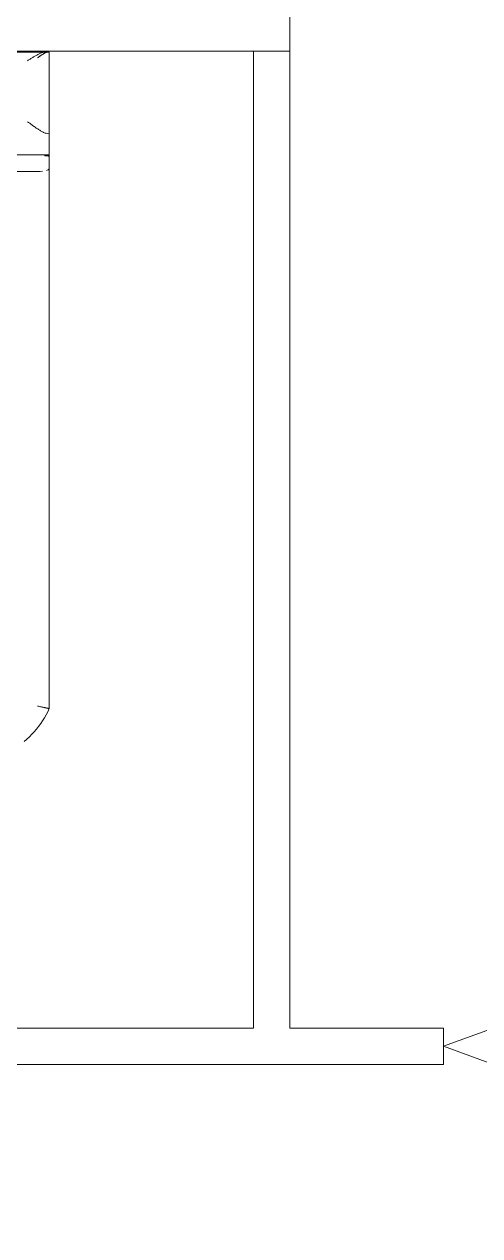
# Model space of a CAD drawing. Header units: millimetres. Extents: x -4000 to 187956, y -58990 to 162485.
# Drawn here: x 1216 to 1531, y 80281 to 81119 of the extents above; entities that cross this region are included whole.
import ezdxf

# ---------------------------------------------------------------- set-up
doc = ezdxf.new("R2010")
doc.units = ezdxf.units.MM
for name, color, linetype, lineweight in [('A-DOOR', 31, 'Continuous', 13), ('A-WALL', 113, 'Continuous', 13), ('P-SANR-FIXT', 6, 'Continuous', 9)]:
    doc.layers.add(name, color=color, linetype=linetype, lineweight=lineweight)

# ---------------------------------------------------------------- blocks, each defined once
blk = doc.blocks.new('C2400 - C2400-504579-FFS - TANG 1')
at = {"layer": 'P-SANR-FIXT', "color": 250}
for p, q in [((304.5, 0), (26.15, 0)), ((307.5, -56.65), (307.5, 0)), ((307.5, 0), (304.5, 0)), ((307.5, -56.65), (307.5, -66.71)), ((307.5, -66.71), (307.5, -71.18)), ((304.5, -71.68), (307.5, -71.68)), ((307.5, -453.98), (307.5, -71.18)), ((307.5, -72.53), (307.5, -71.18)), ((307.5, -71.18), (307.5, -71.68))]:
    blk.add_line(p, q, dxfattribs=at)
at = {"layer": 'P-SANR-FIXT', "color": 252}
for p, q in [((307.5, 0), (306.43, 0)), ((304.5, -71.08), (273, -71.08)), ((307.5, -71.08), (304.5, -71.08)), ((304.5, -71.08), (307.5, -71.08)), ((307.5, -71.08), (304.5, -71.08)), ((304.5, -71.68), (304.5, -71.08)), ((307.5, -71.68), (307.5, -71.08)), ((307.5, -72.53), (307.5, -80.43)), ((299.5, -82.69), (271.06, -82.69))]:
    blk.add_line(p, q, dxfattribs=at)
at = {"layer": 'P-SANR-FIXT', "color": 253}
for p, q in [((267.5, -71.08), (299.5, -71.08)), ((303.5, -71.08), (299.5, -71.08)), ((307.5, -71.08), (306.43, -71.08)), ((307.3, -80.93), (307.5, -80.43))]:
    blk.add_line(p, q, dxfattribs=at)
at = {"layer": 'P-SANR-FIXT', "color": 250, "flags": 128}
for points in [[(307.5, -56.65), (307.27, -56.48), (306.59, -56.32), (305.49, -56.17)], [(307.5, -72.53), (307.42, -72.34), (307.2, -72.16), (306.85, -72), (306.37, -71.87), (305.8, -71.77), (305.17, -71.7), (304.5, -71.68)], [(290.23, -476.65), (292.06, -475.11), (293.84, -473.49), (295.54, -471.8), (297.18, -470.05), (298.74, -468.23), (300.24, -466.35), (301.65, -464.41), (302.99, -462.42), (304.24, -460.37), (305.42, -458.28), (306.51, -456.14), (307.5, -453.98)]]:
    blk.add_lwpolyline(points, dxfattribs=at)
at = {"layer": 'P-SANR-FIXT', "color": 252, "flags": 128}
for points in [[(299.5, -82.69), (301.28, -82.63), (302.97, -82.46)], [(305.75, -81.84), (306.71, -81.41), (307.3, -80.93)]]:
    blk.add_lwpolyline(points, dxfattribs=at)
at = {"layer": 'P-SANR-FIXT', "color": 250}
for points, knots in [([(292.5, -6), (293.12, -5.61), (294.35, -4.83), (296.19, -3.69), (298.01, -2.6), (299.49, -1.78), (300.64, -1.19), (301.48, -0.8), (302.3, -0.47), (303.34, -0.13), (304.05, 0), (304.5, 0)], [0, 0, 0, 0, 0.142857, 0.285714, 0.428571, 0.571429, 0.642857, 0.714286, 0.785714, 0.857143, 1, 1, 1, 1]), ([(305.49, -56.17), (305.05, -56.12), (304.34, -55.91), (303.25, -55.41), (302.38, -54.95), (301.47, -54.42), (300.54, -53.84), (299.58, -53.21), (298.43, -52.44), (297.35, -51.69), (296.34, -50.97), (294.81, -49.88), (293.53, -48.93), (292.5, -48.19)], [0, 0, 0, 0, 0.142857, 0.214286, 0.285714, 0.357143, 0.428571, 0.5, 0.571429, 0.678571, 0.732143, 0.785714, 1, 1, 1, 1]), ([(307.5, -453.98), (307.5, -453.98), (307.42, -453.96), (307.02, -453.88), (306.37, -453.74), (305.8, -453.62), (305.17, -453.49), (304.72, -453.39), (304.5, -453.35)], [-1, -1, -1, -1, -0.857143, -0.571429, -0.428571, -0.285714, -0.142857, 0, 0, 0, 0])]:
    blk.add_open_spline(points, degree=3, knots=knots, dxfattribs=at)
at = {"layer": 'P-SANR-FIXT', "color": 252}
blk.add_open_spline([(306.43, 0), (306.2, 0), (305.82, -0.09), (305.31, -0.29), (305, -0.43), (304.77, -0.54), (304.53, -0.67), (304.21, -0.85), (303.79, -1.09), (303.28, -1.41), (302.67, -1.81), (302.09, -2.19), (301.55, -2.56), (300.74, -3.13), (300.05, -3.61), (299.5, -4)], degree=3, knots=[0, 0, 0, 0, 0.142857, 0.214286, 0.25, 0.285714, 0.321429, 0.357143, 0.428571, 0.5, 0.571429, 0.678571, 0.732143, 0.785714, 1, 1, 1, 1], dxfattribs=at)
for points in [[(304.45, -453.33), (303.75, -453.18), (302.16, -452.84), (300.39, -452.45), (299.5, -452.25)], [(307.5, -453.98), (307.5, -453.98), (307.43, -453.96), (307.29, -453.94)]]:
    blk.add_open_spline(points, degree=3, dxfattribs=at)
at = {"layer": 'P-SANR-FIXT', "color": 253}
blk.add_open_spline([(307.29, -453.94), (307.16, -453.91), (306.75, -453.82), (306.1, -453.69), (305.73, -453.61)], degree=3, dxfattribs=at)
blk = doc.blocks.new('cua wc - 600 x 2000mm-535089-FFS - TANG 1')
at = {"layer": 'A-DOOR', "color": 5, "lineweight": 15}
for q in [(-100.28, 203.02), (-100.28, -203.02)]:
    blk.add_line((457.5, 0), q, dxfattribs=at)
blk.add_arc((457.5, 0), 593.58, 160, 200, dxfattribs=at)
blk = doc.blocks.new('CMF2_NHAXUONG_A_rvt-1-FFS - TANG 1')
at = {"layer": 'A-WALL', "color": 35, "lineweight": 15}
for p, q in [((1399.79, 81599.91), (1399.79, 81100.56)), ((990.74, 81100.56), (1374.79, 81100.56)), ((1374.79, 81100.56), (1374.79, 80425)), ((1399.79, 81100.56), (1374.79, 81100.56)), ((1399.79, 80425), (1399.79, 81100.56)), ((1374.79, 80425), (499.79, 80425)), ((1506.04, 80425), (1399.79, 80425)), ((1506.04, 80425), (1506.04, 80400)), ((499.79, 80400), (1506.04, 80400))]:
    blk.add_line(p, q, dxfattribs=at)
at = {"layer": 'A-WALL', "color": 50, "lineweight": 15}
for p, q in [((1399.79, 81100.56), (1399.79, 81599.91)), ((1399.79, 81100.56), (990.74, 81100.56)), ((1374.79, 80425), (1374.79, 81100.56)), ((1399.79, 81100.56), (1399.79, 80425)), ((499.79, 80425), (1374.79, 80425)), ((1399.79, 80425), (1506.04, 80425)), ((1506.04, 80400), (1506.04, 80425)), ((1506.04, 80400), (499.79, 80400))]:
    blk.add_line(p, q, dxfattribs=at)
at = {"layer": 'A-WALL', "color": 53, "lineweight": 15}
blk.add_line((1374.79, 81100.56), (1399.79, 81100.56), dxfattribs=at)
blk.add_line((1374.79, 81100.56), (1399.79, 81100.56), dxfattribs=at)
at = {"layer": 'A-DOOR', "color": 250, "lineweight": 9, "rotation": 180}
blk.add_blockref('cua wc - 600 x 2000mm-535089-FFS - TANG 1', (1963.54, 80412.5), dxfattribs=at)
at = {"layer": 'P-SANR-FIXT', "color": 250, "lineweight": 9}
blk.add_blockref('C2400 - C2400-504579-FFS - TANG 1', (926.04, 81100), dxfattribs=at)

msp = doc.modelspace()

# ---------------------------------------------------------------- block references
at = {"lineweight": 5}
msp.add_blockref('CMF2_NHAXUONG_A_rvt-1-FFS - TANG 1', (0, 0), dxfattribs=at)

doc.saveas('drawing.dxf')
